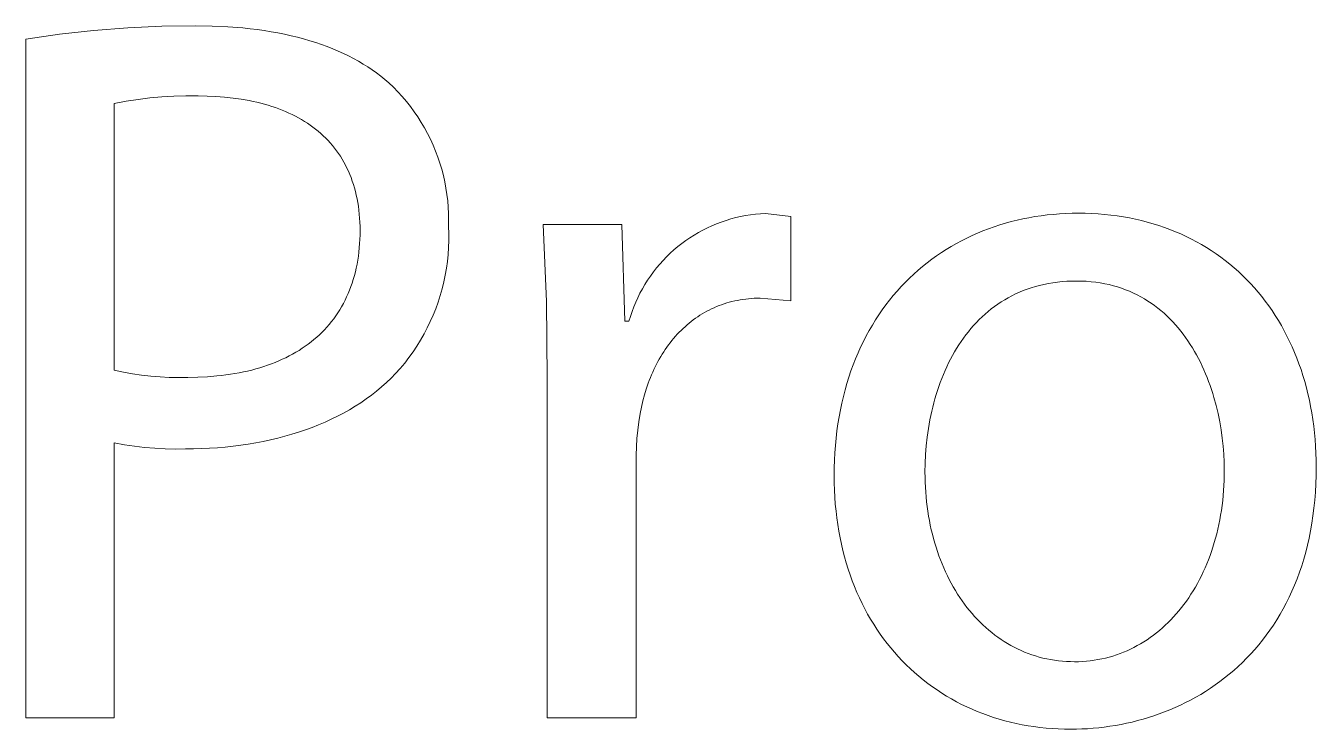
# Model space of a CAD drawing. Header units: millimetres. Extents: x 1102 to 5170, y 19 to 2862.
# Drawn here: x 3875.4 to 3927, y 87.2 to 115.3 of the extents above; entities that cross this region are included whole.
import ezdxf

# ---------------------------------------------------------------- set-up
doc = ezdxf.new("R2010")
doc.units = ezdxf.units.MM
doc.header["$MEASUREMENT"] = 0
doc.layers.add('Domyślny', color=7, linetype='Continuous', true_color=0x000000)

msp = doc.modelspace()

# ---------------------------------------------------------------- linework, layer by layer
at = {"layer": 'Domyślny', "color": 18, "lineweight": 15, "true_color": 0x000000}
for p, q in [((3876.8, 114.977), (3878.157, 115.128)), ((3878.157, 115.128), (3879.519, 115.234)), ((3879.519, 115.234), (3880.883, 115.294)), ((3880.883, 115.294), (3882.249, 115.309)), ((3882.249, 115.309), (3882.893, 115.3)), ((3882.893, 115.3), (3883.516, 115.271)), ((3883.516, 115.271), (3884.116, 115.223)), ((3884.116, 115.223), (3884.409, 115.193)), ((3884.409, 115.193), (3884.695, 115.157)), ((3884.695, 115.157), (3884.977, 115.118)), ((3884.977, 115.118), (3885.252, 115.073)), ((3885.252, 115.073), (3885.523, 115.024)), ((3885.523, 115.024), (3885.788, 114.971)), ((3875.448, 114.781), (3876.8, 114.977)), ((3875.448, 87.66), (3875.448, 114.781)), ((3885.788, 114.971), (3886.047, 114.914)), ((3886.047, 114.914), (3886.302, 114.852)), ((3886.302, 114.852), (3886.55, 114.785)), ((3886.55, 114.785), (3886.794, 114.715)), ((3886.794, 114.715), (3887.032, 114.64)), ((3887.032, 114.64), (3887.264, 114.561)), ((3887.264, 114.561), (3887.492, 114.478)), ((3887.492, 114.478), (3887.713, 114.39)), ((3887.713, 114.39), (3887.93, 114.299)), ((3887.93, 114.299), (3888.141, 114.203)), ((3888.141, 114.203), (3888.347, 114.104)), ((3888.347, 114.104), (3888.547, 114)), ((3888.547, 114), (3888.742, 113.893)), ((3888.742, 113.893), (3888.931, 113.782)), ((3888.931, 113.782), (3889.116, 113.666)), ((3889.116, 113.666), (3889.295, 113.547)), ((3889.295, 113.547), (3889.468, 113.424)), ((3889.468, 113.424), (3889.636, 113.298)), ((3889.636, 113.298), (3889.799, 113.167)), ((3889.799, 113.167), (3889.957, 113.033)), ((3889.957, 113.033), (3890.142, 112.856)), ((3880.409, 112.428), (3879.932, 112.37)), ((3880.888, 112.471), (3880.409, 112.428)), ((3881.368, 112.498), (3880.888, 112.471)), ((3881.849, 112.509), (3881.368, 112.498)), ((3882.33, 112.505), (3881.849, 112.509)), ((3882.692, 112.5), (3882.33, 112.505)), ((3883.046, 112.484), (3882.692, 112.5)), ((3883.391, 112.459), (3883.046, 112.484)), ((3883.729, 112.423), (3883.391, 112.459)), ((3884.057, 112.376), (3883.729, 112.423)), ((3890.142, 112.856), (3890.321, 112.672)), ((3890.321, 112.672), (3890.494, 112.482)), ((3890.494, 112.482), (3890.66, 112.286)), ((3879.457, 112.296), (3878.984, 112.207)), ((3878.984, 112.207), (3878.984, 101.546)), ((3879.932, 112.37), (3879.457, 112.296)), ((3884.218, 112.349), (3884.057, 112.376)), ((3884.376, 112.32), (3884.218, 112.349)), ((3884.533, 112.288), (3884.376, 112.32)), ((3884.687, 112.253), (3884.533, 112.288)), ((3884.839, 112.215), (3884.687, 112.253)), ((3884.988, 112.175), (3884.839, 112.215)), ((3885.135, 112.133), (3884.988, 112.175)), ((3885.279, 112.087), (3885.135, 112.133)), ((3885.421, 112.039), (3885.279, 112.087)), ((3885.561, 111.989), (3885.421, 112.039)), ((3885.698, 111.936), (3885.561, 111.989)), ((3885.832, 111.88), (3885.698, 111.936)), ((3890.66, 112.286), (3890.819, 112.085)), ((3890.819, 112.085), (3890.971, 111.878)), ((3885.964, 111.822), (3885.832, 111.88)), ((3886.093, 111.761), (3885.964, 111.822)), ((3886.22, 111.697), (3886.093, 111.761)), ((3886.344, 111.631), (3886.22, 111.697)), ((3886.466, 111.562), (3886.344, 111.631)), ((3886.584, 111.49), (3886.466, 111.562)), ((3886.7, 111.416), (3886.584, 111.49)), ((3886.813, 111.339), (3886.7, 111.416)), ((3890.971, 111.878), (3891.116, 111.667)), ((3891.116, 111.667), (3891.254, 111.45)), ((3891.254, 111.45), (3891.384, 111.229)), ((3886.923, 111.26), (3886.813, 111.339)), ((3887.031, 111.177), (3886.923, 111.26)), ((3887.135, 111.093), (3887.031, 111.177)), ((3887.237, 111.005), (3887.135, 111.093)), ((3887.336, 110.915), (3887.237, 111.005)), ((3887.432, 110.822), (3887.336, 110.915)), ((3891.384, 111.229), (3891.506, 111.003)), ((3891.506, 111.003), (3891.62, 110.774)), ((3887.525, 110.727), (3887.432, 110.822)), ((3887.615, 110.628), (3887.525, 110.727)), ((3887.702, 110.528), (3887.615, 110.628)), ((3887.785, 110.424), (3887.702, 110.528)), ((3887.866, 110.318), (3887.785, 110.424)), ((3891.62, 110.774), (3891.727, 110.54)), ((3891.727, 110.54), (3891.825, 110.303)), ((3887.944, 110.209), (3887.866, 110.318)), ((3888.018, 110.097), (3887.944, 110.209)), ((3888.089, 109.983), (3888.018, 110.097)), ((3888.158, 109.866), (3888.089, 109.983)), ((3888.222, 109.746), (3888.158, 109.866)), ((3891.825, 110.303), (3891.915, 110.063)), ((3891.915, 110.063), (3891.997, 109.82)), ((3888.284, 109.624), (3888.222, 109.746)), ((3888.342, 109.499), (3888.284, 109.624)), ((3888.397, 109.371), (3888.342, 109.499)), ((3888.449, 109.241), (3888.397, 109.371)), ((3891.997, 109.82), (3892.071, 109.574)), ((3892.071, 109.574), (3892.135, 109.326)), ((3892.135, 109.326), (3892.192, 109.075)), ((3888.497, 109.107), (3888.449, 109.241)), ((3888.542, 108.971), (3888.497, 109.107)), ((3888.584, 108.833), (3888.542, 108.971)), ((3888.622, 108.691), (3888.584, 108.833)), ((3892.192, 109.075), (3892.239, 108.823)), ((3892.239, 108.823), (3892.278, 108.569)), ((3888.656, 108.547), (3888.622, 108.691)), ((3888.687, 108.4), (3888.656, 108.547)), ((3888.715, 108.251), (3888.687, 108.4)), ((3892.278, 108.569), (3892.309, 108.315)), ((3892.309, 108.315), (3892.33, 108.059)), ((3888.739, 108.098), (3888.715, 108.251)), ((3888.759, 107.943), (3888.739, 108.098)), ((3888.776, 107.786), (3888.759, 107.943)), ((3888.789, 107.625), (3888.776, 107.786)), ((3892.33, 108.059), (3892.343, 107.803)), ((3892.343, 107.803), (3892.346, 107.546)), ((3904.411, 107.759), (3904.611, 107.783)), ((3904.611, 107.783), (3904.811, 107.801)), ((3904.811, 107.801), (3905.011, 107.812)), ((3905.011, 107.812), (3906.027, 107.69)), ((3916.265, 107.75), (3916.512, 107.775)), ((3916.512, 107.775), (3916.761, 107.795)), ((3916.761, 107.795), (3917.012, 107.809)), ((3917.012, 107.809), (3917.265, 107.818)), ((3917.265, 107.818), (3917.519, 107.82)), ((3917.519, 107.82), (3917.783, 107.817)), ((3917.783, 107.817), (3918.045, 107.808)), ((3918.045, 107.808), (3918.303, 107.794)), ((3918.303, 107.794), (3918.559, 107.773)), ((3888.798, 107.462), (3888.789, 107.625)), ((3888.804, 107.296), (3888.798, 107.462)), ((3888.805, 107.127), (3888.804, 107.296)), ((3892.346, 107.546), (3892.341, 107.289)), ((3892.341, 107.289), (3892.351, 107.011)), ((3896.257, 104.292), (3896.125, 107.365)), ((3896.125, 107.365), (3899.268, 107.365)), ((3899.268, 107.365), (3899.39, 103.505)), ((3902.687, 107.237), (3902.869, 107.321)), ((3902.869, 107.321), (3903.055, 107.398)), ((3903.055, 107.398), (3903.243, 107.469)), ((3903.243, 107.469), (3903.433, 107.534)), ((3903.433, 107.534), (3903.625, 107.592)), ((3903.625, 107.592), (3903.82, 107.644)), ((3903.82, 107.644), (3904.015, 107.689)), ((3904.015, 107.689), (3904.213, 107.727)), ((3904.213, 107.727), (3904.411, 107.759)), ((3906.027, 107.69), (3906.027, 104.317)), ((3913.917, 107.197), (3914.14, 107.276)), ((3914.14, 107.276), (3914.367, 107.35)), ((3914.367, 107.35), (3914.596, 107.419)), ((3914.596, 107.419), (3914.827, 107.483)), ((3914.827, 107.483), (3915.061, 107.541)), ((3915.061, 107.541), (3915.297, 107.594)), ((3915.297, 107.594), (3915.536, 107.641)), ((3915.536, 107.641), (3915.777, 107.683)), ((3915.777, 107.683), (3916.02, 107.719)), ((3916.02, 107.719), (3916.265, 107.75)), ((3918.559, 107.773), (3918.812, 107.746)), ((3918.812, 107.746), (3919.062, 107.714)), ((3919.062, 107.714), (3919.309, 107.676)), ((3919.309, 107.676), (3919.553, 107.632)), ((3919.553, 107.632), (3919.794, 107.582)), ((3919.794, 107.582), (3920.032, 107.527)), ((3920.032, 107.527), (3920.267, 107.467)), ((3920.267, 107.467), (3920.498, 107.401)), ((3920.498, 107.401), (3920.727, 107.329)), ((3920.727, 107.329), (3920.952, 107.252)), ((3888.788, 106.605), (3888.798, 106.776)), ((3888.798, 106.776), (3888.804, 106.95)), ((3888.804, 106.95), (3888.805, 107.127)), ((3892.351, 107.011), (3892.351, 106.732)), ((3901.822, 106.728), (3901.987, 106.842)), ((3901.987, 106.842), (3902.157, 106.949)), ((3902.157, 106.949), (3902.33, 107.051)), ((3902.33, 107.051), (3902.507, 107.147)), ((3902.507, 107.147), (3902.687, 107.237)), ((3912.841, 106.72), (3913.05, 106.826)), ((3913.05, 106.826), (3913.262, 106.926)), ((3913.262, 106.926), (3913.477, 107.022)), ((3913.477, 107.022), (3913.696, 107.112)), ((3913.696, 107.112), (3913.917, 107.197)), ((3920.952, 107.252), (3921.173, 107.17)), ((3921.173, 107.17), (3921.392, 107.083)), ((3921.392, 107.083), (3921.607, 106.99)), ((3921.607, 106.99), (3921.818, 106.892)), ((3921.818, 106.892), (3922.026, 106.789)), ((3922.026, 106.789), (3922.231, 106.681)), ((3888.737, 106.106), (3888.758, 106.27)), ((3888.758, 106.27), (3888.775, 106.436)), ((3888.775, 106.436), (3888.788, 106.605)), ((3892.342, 106.453), (3892.322, 106.175)), ((3892.351, 106.732), (3892.342, 106.453)), ((3901.2, 106.22), (3901.348, 106.355)), ((3901.348, 106.355), (3901.502, 106.485)), ((3901.502, 106.485), (3901.66, 106.609)), ((3901.66, 106.609), (3901.822, 106.728)), ((3911.843, 106.115), (3912.036, 106.246)), ((3912.036, 106.246), (3912.232, 106.372)), ((3912.232, 106.372), (3912.432, 106.493)), ((3912.432, 106.493), (3912.635, 106.609)), ((3912.635, 106.609), (3912.841, 106.72)), ((3922.231, 106.681), (3922.432, 106.568)), ((3922.432, 106.568), (3922.629, 106.45)), ((3922.629, 106.45), (3922.822, 106.327)), ((3922.822, 106.327), (3923.012, 106.2)), ((3888.653, 105.63), (3888.685, 105.786)), ((3888.685, 105.786), (3888.713, 105.944)), ((3888.713, 105.944), (3888.737, 106.106)), ((3892.294, 105.897), (3892.255, 105.621)), ((3892.322, 106.175), (3892.294, 105.897)), ((3900.652, 105.632), (3900.782, 105.786)), ((3900.782, 105.786), (3900.916, 105.935)), ((3900.916, 105.935), (3901.055, 106.08)), ((3901.055, 106.08), (3901.2, 106.22)), ((3911.285, 105.691), (3911.467, 105.837)), ((3911.467, 105.837), (3911.653, 105.979)), ((3911.653, 105.979), (3911.843, 106.115)), ((3923.012, 106.2), (3923.198, 106.067)), ((3923.198, 106.067), (3923.38, 105.93)), ((3923.38, 105.93), (3923.559, 105.787)), ((3923.559, 105.787), (3923.733, 105.641)), ((3888.536, 105.177), (3888.579, 105.325)), ((3888.579, 105.325), (3888.618, 105.476)), ((3888.618, 105.476), (3888.653, 105.63)), ((3892.208, 105.346), (3892.15, 105.073)), ((3892.255, 105.621), (3892.208, 105.346)), ((3900.297, 105.145), (3900.41, 105.311)), ((3900.41, 105.311), (3900.528, 105.474)), ((3900.528, 105.474), (3900.652, 105.632)), ((3910.593, 105.057), (3910.76, 105.223)), ((3910.76, 105.223), (3910.931, 105.384)), ((3910.931, 105.384), (3911.106, 105.54)), ((3911.106, 105.54), (3911.285, 105.691)), ((3923.733, 105.641), (3923.904, 105.489)), ((3923.904, 105.489), (3924.07, 105.333)), ((3924.07, 105.333), (3924.232, 105.173)), ((3888.33, 104.61), (3888.387, 104.748)), ((3888.387, 104.748), (3888.44, 104.888)), ((3888.44, 104.888), (3888.49, 105.031)), ((3888.49, 105.031), (3888.536, 105.177)), ((3892.084, 104.803), (3892.008, 104.534)), ((3892.15, 105.073), (3892.084, 104.803)), ((3899.993, 104.625), (3900.089, 104.801)), ((3900.089, 104.801), (3900.19, 104.975)), ((3900.19, 104.975), (3900.297, 105.145)), ((3910.116, 104.53), (3910.271, 104.711)), ((3910.271, 104.711), (3910.43, 104.886)), ((3910.43, 104.886), (3910.593, 105.057)), ((3915.31, 104.726), (3915.154, 104.662)), ((3915.468, 104.786), (3915.31, 104.726)), ((3915.63, 104.841), (3915.468, 104.786)), ((3915.795, 104.891), (3915.63, 104.841)), ((3915.964, 104.936), (3915.795, 104.891)), ((3916.136, 104.976), (3915.964, 104.936)), ((3916.312, 105.012), (3916.136, 104.976)), ((3916.491, 105.042), (3916.312, 105.012)), ((3916.673, 105.066), (3916.491, 105.042)), ((3916.859, 105.086), (3916.673, 105.066)), ((3917.049, 105.1), (3916.859, 105.086)), ((3917.242, 105.108), (3917.049, 105.1)), ((3917.438, 105.111), (3917.242, 105.108)), ((3917.635, 105.108), (3917.438, 105.111)), ((3917.828, 105.099), (3917.635, 105.108)), ((3918.017, 105.084), (3917.828, 105.099)), ((3918.203, 105.063), (3918.017, 105.084)), ((3918.385, 105.036), (3918.203, 105.063)), ((3918.563, 105.004), (3918.385, 105.036)), ((3918.738, 104.966), (3918.563, 105.004)), ((3918.909, 104.923), (3918.738, 104.966)), ((3919.077, 104.875), (3918.909, 104.923)), ((3919.24, 104.821), (3919.077, 104.875)), ((3919.401, 104.763), (3919.24, 104.821)), ((3919.557, 104.699), (3919.401, 104.763)), ((3919.711, 104.631), (3919.557, 104.699)), ((3924.232, 105.173), (3924.391, 105.008)), ((3924.391, 105.008), (3924.545, 104.838)), ((3924.545, 104.838), (3924.695, 104.665)), ((3888.069, 104.086), (3888.139, 104.213)), ((3888.139, 104.213), (3888.206, 104.343)), ((3888.206, 104.343), (3888.27, 104.475)), ((3888.27, 104.475), (3888.33, 104.61)), ((3891.922, 104.269), (3891.828, 104.006)), ((3892.008, 104.534), (3891.922, 104.269)), ((3896.287, 101.215), (3896.257, 104.292)), ((3899.744, 104.076), (3899.821, 104.261)), ((3899.821, 104.261), (3899.904, 104.444)), ((3899.904, 104.444), (3899.993, 104.625)), ((3903.355, 104.2), (3903.252, 104.165)), ((3903.458, 104.233), (3903.355, 104.2)), ((3903.563, 104.263), (3903.458, 104.233)), ((3903.669, 104.291), (3903.563, 104.263)), ((3903.777, 104.316), (3903.669, 104.291)), ((3903.885, 104.339), (3903.777, 104.316)), ((3903.995, 104.359), (3903.885, 104.339)), ((3904.106, 104.377), (3903.995, 104.359)), ((3904.218, 104.391), (3904.106, 104.377)), ((3904.331, 104.404), (3904.218, 104.391)), ((3904.445, 104.413), (3904.331, 104.404)), ((3904.561, 104.42), (3904.445, 104.413)), ((3904.677, 104.424), (3904.561, 104.42)), ((3904.795, 104.426), (3904.677, 104.424)), ((3906.027, 104.317), (3904.795, 104.426)), ((3909.819, 104.156), (3909.966, 104.345)), ((3909.966, 104.345), (3910.116, 104.53)), ((3914.293, 104.186), (3914.161, 104.092)), ((3914.428, 104.276), (3914.293, 104.186)), ((3914.567, 104.361), (3914.428, 104.276)), ((3914.709, 104.443), (3914.567, 104.361)), ((3914.854, 104.521), (3914.709, 104.443)), ((3915.002, 104.594), (3914.854, 104.521)), ((3915.154, 104.662), (3915.002, 104.594)), ((3919.86, 104.558), (3919.711, 104.631)), ((3920.007, 104.481), (3919.86, 104.558)), ((3920.15, 104.399), (3920.007, 104.481)), ((3920.289, 104.312), (3920.15, 104.399)), ((3920.425, 104.222), (3920.289, 104.312)), ((3920.557, 104.128), (3920.425, 104.222)), ((3924.695, 104.665), (3924.841, 104.487)), ((3924.841, 104.487), (3924.982, 104.304)), ((3924.982, 104.304), (3925.119, 104.118)), ((3887.753, 103.604), (3887.837, 103.72)), ((3887.837, 103.72), (3887.918, 103.839)), ((3887.918, 103.839), (3887.995, 103.961)), ((3887.995, 103.961), (3888.069, 104.086)), ((3891.725, 103.747), (3891.612, 103.492)), ((3891.828, 104.006), (3891.725, 103.747)), ((3899.552, 103.505), (3899.61, 103.697)), ((3899.61, 103.697), (3899.674, 103.888)), ((3899.674, 103.888), (3899.744, 104.076)), ((3902.299, 103.683), (3902.211, 103.622)), ((3902.388, 103.741), (3902.299, 103.683)), ((3902.479, 103.797), (3902.388, 103.741)), ((3902.571, 103.851), (3902.479, 103.797)), ((3902.664, 103.903), (3902.571, 103.851)), ((3902.759, 103.953), (3902.664, 103.903)), ((3902.855, 104), (3902.759, 103.953)), ((3902.952, 104.045), (3902.855, 104)), ((3903.051, 104.087), (3902.952, 104.045)), ((3903.151, 104.127), (3903.051, 104.087)), ((3903.252, 104.165), (3903.151, 104.127)), ((3909.406, 103.558), (3909.54, 103.762)), ((3909.54, 103.762), (3909.677, 103.961)), ((3909.677, 103.961), (3909.819, 104.156)), ((3913.665, 103.68), (3913.549, 103.567)), ((3913.784, 103.788), (3913.665, 103.68)), ((3913.906, 103.893), (3913.784, 103.788)), ((3914.032, 103.995), (3913.906, 103.893)), ((3914.161, 104.092), (3914.032, 103.995)), ((3920.687, 104.029), (3920.557, 104.128)), ((3920.812, 103.927), (3920.687, 104.029)), ((3920.935, 103.821), (3920.812, 103.927)), ((3921.054, 103.711), (3920.935, 103.821)), ((3921.17, 103.598), (3921.054, 103.711)), ((3925.119, 104.118), (3925.252, 103.927)), ((3925.252, 103.927), (3925.38, 103.732)), ((3925.38, 103.732), (3925.504, 103.534)), ((3887.285, 103.063), (3887.385, 103.166)), ((3887.385, 103.166), (3887.482, 103.271)), ((3887.482, 103.271), (3887.575, 103.38)), ((3887.575, 103.38), (3887.666, 103.49)), ((3887.666, 103.49), (3887.753, 103.604)), ((3891.491, 103.241), (3891.362, 102.994)), ((3891.612, 103.492), (3891.491, 103.241)), ((3899.39, 103.505), (3899.552, 103.505)), ((3901.635, 103.139), (3901.559, 103.062)), ((3901.713, 103.214), (3901.635, 103.139)), ((3901.792, 103.287), (3901.713, 103.214)), ((3901.873, 103.358), (3901.792, 103.287)), ((3901.955, 103.427), (3901.873, 103.358)), ((3902.039, 103.494), (3901.955, 103.427)), ((3902.124, 103.559), (3902.039, 103.494)), ((3902.211, 103.622), (3902.124, 103.559)), ((3909.035, 102.919), (3909.154, 103.136)), ((3909.154, 103.136), (3909.278, 103.35)), ((3909.278, 103.35), (3909.406, 103.558)), ((3913.22, 103.211), (3913.116, 103.086)), ((3913.326, 103.333), (3913.22, 103.211)), ((3913.436, 103.452), (3913.326, 103.333)), ((3913.549, 103.567), (3913.436, 103.452)), ((3921.283, 103.482), (3921.17, 103.598)), ((3921.392, 103.362), (3921.283, 103.482)), ((3921.498, 103.239), (3921.392, 103.362)), ((3921.601, 103.113), (3921.498, 103.239)), ((3925.504, 103.534), (3925.623, 103.331)), ((3925.623, 103.331), (3925.738, 103.124)), ((3886.736, 102.591), (3886.852, 102.68)), ((3886.852, 102.68), (3886.965, 102.772)), ((3886.965, 102.772), (3887.075, 102.866)), ((3887.075, 102.866), (3887.181, 102.963)), ((3887.181, 102.963), (3887.285, 103.063)), ((3891.224, 102.751), (3891.077, 102.514)), ((3891.362, 102.994), (3891.224, 102.751)), ((3901.199, 102.647), (3901.132, 102.558)), ((3901.268, 102.733), (3901.199, 102.647)), ((3901.338, 102.818), (3901.268, 102.733)), ((3901.41, 102.901), (3901.338, 102.818)), ((3901.484, 102.982), (3901.41, 102.901)), ((3901.559, 103.062), (3901.484, 102.982)), ((3908.811, 102.47), (3908.92, 102.697)), ((3908.92, 102.697), (3909.035, 102.919)), ((3912.825, 102.693), (3912.734, 102.556)), ((3912.919, 102.827), (3912.825, 102.693)), ((3913.016, 102.958), (3912.919, 102.827)), ((3913.116, 103.086), (3913.016, 102.958)), ((3921.701, 102.984), (3921.601, 103.113)), ((3921.797, 102.852), (3921.701, 102.984)), ((3921.891, 102.718), (3921.797, 102.852)), ((3921.981, 102.581), (3921.891, 102.718)), ((3925.738, 103.124), (3925.848, 102.913)), ((3925.848, 102.913), (3925.953, 102.699)), ((3925.953, 102.699), (3926.054, 102.48)), ((3885.839, 102.048), (3885.976, 102.117)), ((3885.976, 102.117), (3886.111, 102.189)), ((3886.111, 102.189), (3886.242, 102.264)), ((3886.242, 102.264), (3886.37, 102.341)), ((3886.37, 102.341), (3886.495, 102.422)), ((3886.495, 102.422), (3886.617, 102.505)), ((3886.617, 102.505), (3886.736, 102.591)), ((3890.923, 102.282), (3890.761, 102.055)), ((3891.077, 102.514), (3890.923, 102.282)), ((3900.879, 102.186), (3900.82, 102.089)), ((3900.94, 102.282), (3900.879, 102.186)), ((3901.002, 102.376), (3900.94, 102.282)), ((3901.066, 102.468), (3901.002, 102.376)), ((3901.132, 102.558), (3901.066, 102.468)), ((3908.607, 102.003), (3908.706, 102.239)), ((3908.706, 102.239), (3908.811, 102.47)), ((3912.48, 102.131), (3912.402, 101.984)), ((3912.562, 102.275), (3912.48, 102.131)), ((3912.647, 102.417), (3912.562, 102.275)), ((3912.734, 102.556), (3912.647, 102.417)), ((3922.068, 102.442), (3921.981, 102.581)), ((3922.152, 102.3), (3922.068, 102.442)), ((3922.233, 102.156), (3922.152, 102.3)), ((3922.311, 102.011), (3922.233, 102.156)), ((3926.054, 102.48), (3926.15, 102.258)), ((3926.15, 102.258), (3926.242, 102.032)), ((3884.477, 101.555), (3884.639, 101.598)), ((3884.639, 101.598), (3884.799, 101.644)), ((3884.799, 101.644), (3884.956, 101.693)), ((3884.956, 101.693), (3885.111, 101.745)), ((3885.111, 101.745), (3885.262, 101.8)), ((3885.262, 101.8), (3885.411, 101.858)), ((3885.411, 101.858), (3885.556, 101.918)), ((3885.556, 101.918), (3885.699, 101.982)), ((3885.699, 101.982), (3885.839, 102.048)), ((3890.413, 101.619), (3890.228, 101.41)), ((3890.591, 101.834), (3890.413, 101.619)), ((3890.761, 102.055), (3890.591, 101.834)), ((3900.6, 101.682), (3900.549, 101.577)), ((3900.652, 101.786), (3900.6, 101.682)), ((3900.707, 101.889), (3900.652, 101.786)), ((3900.762, 101.99), (3900.707, 101.889)), ((3900.82, 102.089), (3900.762, 101.99)), ((3908.423, 101.518), (3908.512, 101.763)), ((3908.512, 101.763), (3908.607, 102.003)), ((3912.254, 101.684), (3912.184, 101.531)), ((3912.326, 101.836), (3912.254, 101.684)), ((3912.402, 101.984), (3912.326, 101.836)), ((3922.386, 101.863), (3922.311, 102.011)), ((3922.458, 101.713), (3922.386, 101.863)), ((3922.527, 101.561), (3922.458, 101.713)), ((3926.242, 102.032), (3926.328, 101.803)), ((3926.328, 101.803), (3926.409, 101.569)), ((3878.984, 101.546), (3879.346, 101.468)), ((3879.346, 101.468), (3879.711, 101.403)), ((3879.711, 101.403), (3880.077, 101.35)), ((3880.077, 101.35), (3880.445, 101.308)), ((3880.445, 101.308), (3880.814, 101.278)), ((3880.814, 101.278), (3881.183, 101.261)), ((3881.183, 101.261), (3881.554, 101.255)), ((3881.554, 101.255), (3881.924, 101.261)), ((3881.924, 101.261), (3882.319, 101.267)), ((3882.319, 101.267), (3882.704, 101.285)), ((3882.704, 101.285), (3883.08, 101.316)), ((3883.08, 101.316), (3883.263, 101.335)), ((3883.263, 101.335), (3883.445, 101.358)), ((3883.445, 101.358), (3883.623, 101.383)), ((3883.623, 101.383), (3883.799, 101.412)), ((3883.799, 101.412), (3883.973, 101.443)), ((3883.973, 101.443), (3884.143, 101.477)), ((3884.143, 101.477), (3884.311, 101.515)), ((3884.311, 101.515), (3884.477, 101.555)), ((3890.048, 101.228), (3889.861, 101.05)), ((3890.228, 101.41), (3890.048, 101.228)), ((3896.287, 87.655), (3896.287, 101.215)), ((3900.363, 101.139), (3900.321, 101.026)), ((3900.407, 101.251), (3900.363, 101.139)), ((3900.453, 101.361), (3900.407, 101.251)), ((3900.5, 101.47), (3900.453, 101.361)), ((3900.549, 101.577), (3900.5, 101.47)), ((3908.26, 101.016), (3908.339, 101.269)), ((3908.339, 101.269), (3908.423, 101.518)), ((3912.054, 101.219), (3911.993, 101.06)), ((3912.117, 101.376), (3912.054, 101.219)), ((3912.184, 101.531), (3912.117, 101.376)), ((3922.593, 101.408), (3922.527, 101.561)), ((3922.657, 101.254), (3922.593, 101.408)), ((3922.717, 101.098), (3922.657, 101.254)), ((3922.774, 100.94), (3922.717, 101.098)), ((3926.409, 101.569), (3926.486, 101.333)), ((3926.486, 101.333), (3926.558, 101.093)), ((3926.558, 101.093), (3926.624, 100.849)), ((3889.469, 100.713), (3889.263, 100.553)), ((3889.668, 100.879), (3889.469, 100.713)), ((3889.861, 101.05), (3889.668, 100.879)), ((3900.17, 100.559), (3900.106, 100.318)), ((3900.242, 100.796), (3900.17, 100.559)), ((3900.28, 100.912), (3900.242, 100.796)), ((3900.321, 101.026), (3900.28, 100.912)), ((3908.119, 100.496), (3908.187, 100.758)), ((3908.187, 100.758), (3908.26, 101.016)), ((3911.829, 100.574), (3911.78, 100.408)), ((3911.881, 100.737), (3911.829, 100.574)), ((3911.936, 100.9), (3911.881, 100.737)), ((3911.993, 101.06), (3911.936, 100.9)), ((3922.828, 100.782), (3922.774, 100.94)), ((3922.88, 100.622), (3922.828, 100.782)), ((3922.929, 100.462), (3922.88, 100.622)), ((3926.624, 100.849), (3926.686, 100.602)), ((3926.686, 100.602), (3926.742, 100.351)), ((3888.609, 100.106), (3888.379, 99.968)), ((3888.833, 100.249), (3888.609, 100.106)), ((3889.051, 100.398), (3888.833, 100.249)), ((3889.263, 100.553), (3889.051, 100.398)), ((3900.049, 100.071), (3899.999, 99.82)), ((3900.106, 100.318), (3900.049, 100.071)), ((3907.999, 99.959), (3908.056, 100.229)), ((3908.056, 100.229), (3908.119, 100.496)), ((3911.691, 100.074), (3911.651, 99.905)), ((3911.734, 100.242), (3911.691, 100.074)), ((3911.78, 100.408), (3911.734, 100.242)), ((3923.018, 100.139), (3922.929, 100.462)), ((3923.096, 99.814), (3923.018, 100.139)), ((3926.742, 100.351), (3926.794, 100.098)), ((3926.794, 100.098), (3926.84, 99.841)), ((3887.657, 99.589), (3887.406, 99.475)), ((3887.903, 99.71), (3887.657, 99.589)), ((3888.144, 99.836), (3887.903, 99.71)), ((3888.379, 99.968), (3888.144, 99.836)), ((3899.999, 99.82), (3899.944, 99.489)), ((3907.903, 99.405), (3907.948, 99.684)), ((3907.948, 99.684), (3907.999, 99.959)), ((3911.579, 99.564), (3911.519, 99.22)), ((3911.651, 99.905), (3911.579, 99.564)), ((3923.163, 99.487), (3923.096, 99.814)), ((3926.84, 99.841), (3926.88, 99.581)), ((3926.88, 99.581), (3926.916, 99.317)), ((3886.352, 99.073), (3886.077, 98.987)), ((3886.623, 99.165), (3886.352, 99.073)), ((3886.889, 99.262), (3886.623, 99.165)), ((3887.15, 99.366), (3886.889, 99.262)), ((3887.406, 99.475), (3887.15, 99.366)), ((3899.9, 99.157), (3899.868, 98.823)), ((3899.944, 99.489), (3899.9, 99.157)), ((3907.83, 98.834), (3907.863, 99.122)), ((3907.863, 99.122), (3907.903, 99.405)), ((3911.519, 99.22), (3911.469, 98.873)), ((3923.219, 99.16), (3923.163, 99.487)), ((3923.264, 98.834), (3923.219, 99.16)), ((3926.916, 99.317), (3926.946, 99.051)), ((3926.946, 99.051), (3926.971, 98.781)), ((3879.386, 98.571), (3878.984, 98.647)), ((3878.984, 98.647), (3878.984, 87.66)), ((3879.79, 98.509), (3879.386, 98.571)), ((3880.196, 98.461), (3879.79, 98.509)), ((3883.73, 98.511), (3883.421, 98.478)), ((3884.037, 98.55), (3883.73, 98.511)), ((3884.34, 98.595), (3884.037, 98.55)), ((3884.639, 98.645), (3884.34, 98.595)), ((3884.934, 98.702), (3884.639, 98.645)), ((3885.226, 98.764), (3884.934, 98.702)), ((3885.514, 98.833), (3885.226, 98.764)), ((3885.798, 98.907), (3885.514, 98.833)), ((3886.077, 98.987), (3885.798, 98.907)), ((3899.868, 98.823), (3899.847, 98.489)), ((3907.78, 98.247), (3907.802, 98.542)), ((3907.802, 98.542), (3907.83, 98.834)), ((3911.431, 98.523), (3911.404, 98.173)), ((3911.469, 98.873), (3911.431, 98.523)), ((3923.3, 98.509), (3923.264, 98.834)), ((3923.325, 98.186), (3923.3, 98.509)), ((3926.971, 98.781), (3926.99, 98.509)), ((3926.99, 98.509), (3927.004, 98.233)), ((3880.603, 98.426), (3880.196, 98.461)), ((3881.011, 98.404), (3880.603, 98.426)), ((3881.42, 98.397), (3881.011, 98.404)), ((3881.829, 98.403), (3881.42, 98.397)), ((3882.153, 98.406), (3881.829, 98.403)), ((3882.474, 98.415), (3882.153, 98.406)), ((3882.793, 98.43), (3882.474, 98.415)), ((3883.108, 98.451), (3882.793, 98.43)), ((3883.421, 98.478), (3883.108, 98.451)), ((3899.847, 98.489), (3899.837, 98.154)), ((3899.837, 98.154), (3899.837, 87.655)), ((3907.765, 97.947), (3907.78, 98.247)), ((3911.404, 98.173), (3911.388, 97.822)), ((3923.339, 97.867), (3923.325, 98.186)), ((3927.004, 98.233), (3927.013, 97.955)), ((3907.752, 97.335), (3907.755, 97.643)), ((3907.755, 97.643), (3907.765, 97.947)), ((3911.388, 97.822), (3911.382, 97.471)), ((3911.382, 97.471), (3911.384, 97.27)), ((3923.344, 97.552), (3923.339, 97.867)), ((3923.342, 97.345), (3923.344, 97.552)), ((3927.015, 97.674), (3927.012, 97.335)), ((3927.013, 97.955), (3927.015, 97.674)), ((3907.755, 97.046), (3907.752, 97.335)), ((3907.764, 96.759), (3907.755, 97.046)), ((3911.384, 97.27), (3911.39, 97.07)), ((3911.39, 97.07), (3911.399, 96.872)), ((3923.327, 96.936), (3923.337, 97.139)), ((3923.337, 97.139), (3923.342, 97.345)), ((3927.001, 97.003), (3926.983, 96.676)), ((3927.012, 97.335), (3927.001, 97.003)), ((3907.779, 96.476), (3907.764, 96.759)), ((3907.799, 96.197), (3907.779, 96.476)), ((3911.399, 96.872), (3911.411, 96.676)), ((3911.411, 96.676), (3911.427, 96.481)), ((3911.427, 96.481), (3911.447, 96.289)), ((3923.278, 96.337), (3923.298, 96.534)), ((3923.298, 96.534), (3923.315, 96.734)), ((3923.315, 96.734), (3923.327, 96.936)), ((3926.983, 96.676), (3926.958, 96.355)), ((3907.826, 95.921), (3907.799, 96.197)), ((3907.858, 95.649), (3907.826, 95.921)), ((3911.447, 96.289), (3911.47, 96.098)), ((3911.47, 96.098), (3911.496, 95.909)), ((3923.196, 95.756), (3923.227, 95.947)), ((3923.227, 95.947), (3923.254, 96.141)), ((3923.254, 96.141), (3923.278, 96.337)), ((3926.925, 96.041), (3926.887, 95.732)), ((3926.958, 96.355), (3926.925, 96.041)), ((3907.896, 95.38), (3907.858, 95.649)), ((3911.496, 95.909), (3911.526, 95.721)), ((3911.526, 95.721), (3911.558, 95.536)), ((3911.558, 95.536), (3911.595, 95.353)), ((3923.125, 95.38), (3923.162, 95.567)), ((3923.162, 95.567), (3923.196, 95.756)), ((3926.841, 95.429), (3926.789, 95.132)), ((3926.887, 95.732), (3926.841, 95.429)), ((3907.939, 95.115), (3907.896, 95.38)), ((3907.988, 94.853), (3907.939, 95.115)), ((3911.595, 95.353), (3911.634, 95.172)), ((3911.634, 95.172), (3911.677, 94.993)), ((3911.677, 94.993), (3911.723, 94.817)), ((3922.993, 94.834), (3923.04, 95.014)), ((3923.04, 95.014), (3923.084, 95.196)), ((3923.084, 95.196), (3923.125, 95.38)), ((3926.789, 95.132), (3926.731, 94.84)), ((3908.042, 94.595), (3907.988, 94.853)), ((3908.101, 94.341), (3908.042, 94.595)), ((3911.723, 94.817), (3911.772, 94.642)), ((3911.772, 94.642), (3911.824, 94.47)), ((3911.824, 94.47), (3911.88, 94.3)), ((3922.832, 94.309), (3922.889, 94.482)), ((3922.889, 94.482), (3922.942, 94.656)), ((3922.942, 94.656), (3922.993, 94.834)), ((3926.666, 94.555), (3926.595, 94.275)), ((3926.731, 94.84), (3926.666, 94.555)), ((3908.166, 94.091), (3908.101, 94.341)), ((3908.236, 93.845), (3908.166, 94.091)), ((3911.88, 94.3), (3911.938, 94.133)), ((3911.938, 94.133), (3912, 93.968)), ((3912, 93.968), (3912.064, 93.806)), ((3922.643, 93.808), (3922.709, 93.972)), ((3922.709, 93.972), (3922.772, 94.14)), ((3922.772, 94.14), (3922.832, 94.309)), ((3926.518, 94.001), (3926.435, 93.733)), ((3926.595, 94.275), (3926.518, 94.001)), ((3908.311, 93.602), (3908.236, 93.845)), ((3908.392, 93.364), (3908.311, 93.602)), ((3908.477, 93.129), (3908.392, 93.364)), ((3912.064, 93.806), (3912.132, 93.646)), ((3912.132, 93.646), (3912.202, 93.488)), ((3912.202, 93.488), (3912.275, 93.334)), ((3922.428, 93.331), (3922.502, 93.487)), ((3922.502, 93.487), (3922.574, 93.646)), ((3922.574, 93.646), (3922.643, 93.808)), ((3926.346, 93.471), (3926.252, 93.214)), ((3926.435, 93.733), (3926.346, 93.471)), ((3908.567, 92.898), (3908.477, 93.129)), ((3908.662, 92.671), (3908.567, 92.898)), ((3912.275, 93.334), (3912.351, 93.182)), ((3912.351, 93.182), (3912.43, 93.032)), ((3912.43, 93.032), (3912.512, 92.886)), ((3912.512, 92.886), (3912.596, 92.742)), ((3922.1, 92.735), (3922.186, 92.88)), ((3922.186, 92.88), (3922.269, 93.027)), ((3922.269, 93.027), (3922.35, 93.178)), ((3922.35, 93.178), (3922.428, 93.331)), ((3926.152, 92.963), (3926.046, 92.718)), ((3926.252, 93.214), (3926.152, 92.963)), ((3908.762, 92.449), (3908.662, 92.671)), ((3908.867, 92.23), (3908.762, 92.449)), ((3912.596, 92.742), (3912.683, 92.602)), ((3912.683, 92.602), (3912.773, 92.464)), ((3912.773, 92.464), (3912.866, 92.329)), ((3912.866, 92.329), (3912.961, 92.198)), ((3921.73, 92.188), (3921.826, 92.32)), ((3921.826, 92.32), (3921.92, 92.455)), ((3921.92, 92.455), (3922.012, 92.594)), ((3922.012, 92.594), (3922.1, 92.735)), ((3925.935, 92.478), (3925.819, 92.244)), ((3926.046, 92.718), (3925.935, 92.478)), ((3908.977, 92.015), (3908.867, 92.23)), ((3909.091, 91.805), (3908.977, 92.015)), ((3909.21, 91.599), (3909.091, 91.805)), ((3912.961, 92.198), (3913.059, 92.069)), ((3913.059, 92.069), (3913.159, 91.944)), ((3913.159, 91.944), (3913.262, 91.821)), ((3913.262, 91.821), (3913.367, 91.702)), ((3921.319, 91.692), (3921.425, 91.811)), ((3921.425, 91.811), (3921.529, 91.933)), ((3921.529, 91.933), (3921.631, 92.059)), ((3921.631, 92.059), (3921.73, 92.188)), ((3925.572, 91.793), (3925.442, 91.576)), ((3925.698, 92.016), (3925.572, 91.793)), ((3925.819, 92.244), (3925.698, 92.016)), ((3909.333, 91.397), (3909.21, 91.599)), ((3909.461, 91.199), (3909.333, 91.397)), ((3913.367, 91.702), (3913.475, 91.587)), ((3913.475, 91.587), (3913.586, 91.475)), ((3913.586, 91.475), (3913.698, 91.366)), ((3913.698, 91.366), (3913.813, 91.26)), ((3920.869, 91.25), (3920.985, 91.355)), ((3920.985, 91.355), (3921.099, 91.464)), ((3921.099, 91.464), (3921.21, 91.576)), ((3921.21, 91.576), (3921.319, 91.692)), ((3925.306, 91.364), (3925.166, 91.158)), ((3925.442, 91.576), (3925.306, 91.364)), ((3909.593, 91.005), (3909.461, 91.199)), ((3909.729, 90.816), (3909.593, 91.005)), ((3909.87, 90.632), (3909.729, 90.816)), ((3913.813, 91.26), (3913.93, 91.158)), ((3913.93, 91.158), (3914.05, 91.06)), ((3914.05, 91.06), (3914.172, 90.965)), ((3914.172, 90.965), (3914.296, 90.874)), ((3914.296, 90.874), (3914.422, 90.787)), ((3914.422, 90.787), (3914.551, 90.703)), ((3920.13, 90.695), (3920.258, 90.778)), ((3920.258, 90.778), (3920.385, 90.865)), ((3920.385, 90.865), (3920.509, 90.956)), ((3920.509, 90.956), (3920.631, 91.05)), ((3920.631, 91.05), (3920.751, 91.148)), ((3920.751, 91.148), (3920.869, 91.25)), ((3924.872, 90.762), (3924.719, 90.572)), ((3925.021, 90.957), (3924.872, 90.762)), ((3925.166, 91.158), (3925.021, 90.957)), ((3910.014, 90.451), (3909.87, 90.632)), ((3910.163, 90.275), (3910.014, 90.451)), ((3910.316, 90.104), (3910.163, 90.275)), ((3914.551, 90.703), (3914.681, 90.623)), ((3914.681, 90.623), (3914.814, 90.548)), ((3914.814, 90.548), (3914.949, 90.476)), ((3914.949, 90.476), (3915.085, 90.408)), ((3915.085, 90.408), (3915.224, 90.344)), ((3915.224, 90.344), (3915.365, 90.284)), ((3915.365, 90.284), (3915.507, 90.228)), ((3919.177, 90.224), (3919.318, 90.279)), ((3919.318, 90.279), (3919.458, 90.338)), ((3919.458, 90.338), (3919.596, 90.402)), ((3919.596, 90.402), (3919.732, 90.469)), ((3919.732, 90.469), (3919.867, 90.541)), ((3919.867, 90.541), (3919.999, 90.616)), ((3919.999, 90.616), (3920.13, 90.695)), ((3924.562, 90.388), (3924.401, 90.209)), ((3924.719, 90.572), (3924.562, 90.388)), ((3910.473, 89.937), (3910.316, 90.104)), ((3910.634, 89.775), (3910.473, 89.937)), ((3910.799, 89.617), (3910.634, 89.775)), ((3915.507, 90.228), (3915.652, 90.176)), ((3915.652, 90.176), (3915.798, 90.129)), ((3915.798, 90.129), (3915.946, 90.086)), ((3915.946, 90.086), (3916.096, 90.047)), ((3916.096, 90.047), (3916.248, 90.012)), ((3916.248, 90.012), (3916.402, 89.982)), ((3916.402, 89.982), (3916.557, 89.957)), ((3916.557, 89.957), (3916.714, 89.936)), ((3916.714, 89.936), (3916.872, 89.919)), ((3916.872, 89.919), (3917.032, 89.908)), ((3917.032, 89.908), (3917.194, 89.901)), ((3917.194, 89.901), (3917.357, 89.898)), ((3917.357, 89.898), (3917.516, 89.9)), ((3917.516, 89.9), (3917.674, 89.907)), ((3917.674, 89.907), (3917.831, 89.919)), ((3917.831, 89.919), (3917.986, 89.935)), ((3917.986, 89.935), (3918.141, 89.956)), ((3918.141, 89.956), (3918.293, 89.981)), ((3918.293, 89.981), (3918.444, 90.011)), ((3918.444, 90.011), (3918.594, 90.045)), ((3918.594, 90.045), (3918.742, 90.083)), ((3918.742, 90.083), (3918.889, 90.126)), ((3918.889, 90.126), (3919.034, 90.173)), ((3919.034, 90.173), (3919.177, 90.224)), ((3924.067, 89.868), (3923.895, 89.705)), ((3924.236, 90.036), (3924.067, 89.868)), ((3924.401, 90.209), (3924.236, 90.036)), ((3910.967, 89.464), (3910.799, 89.617)), ((3911.139, 89.315), (3910.967, 89.464)), ((3911.315, 89.172), (3911.139, 89.315)), ((3923.357, 89.249), (3923.171, 89.108)), ((3923.54, 89.396), (3923.357, 89.249)), ((3923.719, 89.548), (3923.54, 89.396)), ((3923.895, 89.705), (3923.719, 89.548)), ((3911.495, 89.033), (3911.315, 89.172)), ((3911.678, 88.898), (3911.495, 89.033)), ((3911.864, 88.769), (3911.678, 88.898)), ((3912.054, 88.644), (3911.864, 88.769)), ((3922.597, 88.715), (3922.4, 88.594)), ((3922.791, 88.84), (3922.597, 88.715)), ((3922.983, 88.971), (3922.791, 88.84)), ((3923.171, 89.108), (3922.983, 88.971)), ((3912.247, 88.525), (3912.054, 88.644)), ((3912.444, 88.41), (3912.247, 88.525)), ((3912.643, 88.3), (3912.444, 88.41)), ((3912.846, 88.195), (3912.643, 88.3)), ((3913.052, 88.096), (3912.846, 88.195)), ((3921.795, 88.263), (3921.589, 88.163)), ((3921.999, 88.368), (3921.795, 88.263)), ((3922.201, 88.479), (3921.999, 88.368)), ((3922.4, 88.594), (3922.201, 88.479)), ((3913.261, 88.001), (3913.052, 88.096)), ((3913.473, 87.911), (3913.261, 88.001)), ((3913.687, 87.827), (3913.473, 87.911)), ((3913.905, 87.747), (3913.687, 87.827)), ((3914.125, 87.673), (3913.905, 87.747)), ((3914.348, 87.605), (3914.125, 87.673)), ((3920.315, 87.669), (3920.097, 87.604)), ((3920.531, 87.739), (3920.315, 87.669)), ((3920.746, 87.814), (3920.531, 87.739)), ((3920.959, 87.893), (3920.746, 87.814)), ((3921.171, 87.978), (3920.959, 87.893)), ((3921.381, 88.068), (3921.171, 87.978)), ((3921.589, 88.163), (3921.381, 88.068)), ((3878.984, 87.66), (3875.448, 87.66)), ((3899.837, 87.655), (3896.287, 87.655)), ((3914.573, 87.541), (3914.348, 87.605)), ((3914.802, 87.483), (3914.573, 87.541)), ((3915.032, 87.43), (3914.802, 87.483)), ((3915.265, 87.383), (3915.032, 87.43)), ((3915.5, 87.341), (3915.265, 87.383)), ((3915.738, 87.304), (3915.5, 87.341)), ((3915.978, 87.273), (3915.738, 87.304)), ((3916.22, 87.248), (3915.978, 87.273)), ((3916.464, 87.228), (3916.22, 87.248)), ((3916.71, 87.214), (3916.464, 87.228)), ((3916.958, 87.205), (3916.71, 87.214)), ((3917.208, 87.202), (3916.958, 87.205)), ((3917.431, 87.205), (3917.208, 87.202)), ((3917.654, 87.212), (3917.431, 87.205)), ((3917.878, 87.223), (3917.654, 87.212)), ((3918.101, 87.24), (3917.878, 87.223)), ((3918.325, 87.261), (3918.101, 87.24)), ((3918.548, 87.287), (3918.325, 87.261)), ((3918.771, 87.318), (3918.548, 87.287)), ((3918.994, 87.353), (3918.771, 87.318)), ((3919.216, 87.394), (3918.994, 87.353)), ((3919.438, 87.439), (3919.216, 87.394)), ((3919.659, 87.489), (3919.438, 87.439)), ((3919.878, 87.544), (3919.659, 87.489)), ((3920.097, 87.604), (3919.878, 87.544))]:
    msp.add_line(p, q, dxfattribs=at)

doc.saveas('drawing.dxf')
